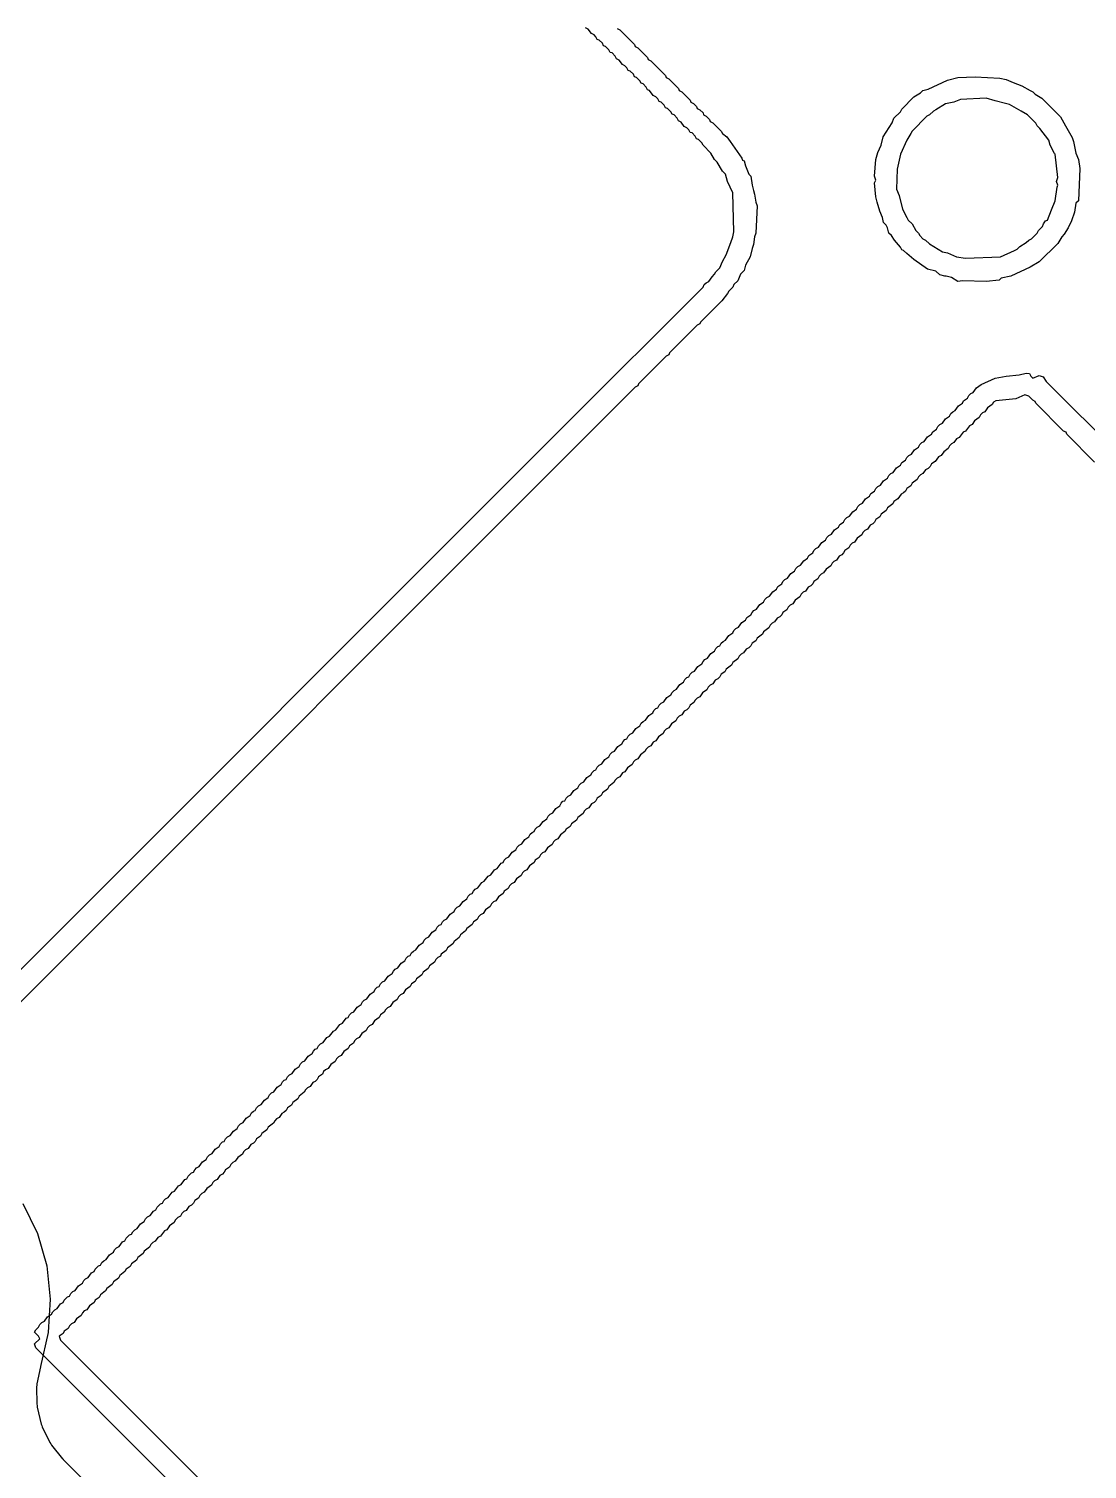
# Model space of a CAD drawing. Header units: millimetres. Extents: x 95 to 305, y 96 to 295.
# Drawn here: x 160.2 to 180.17, y 218.81 to 245.98 of the extents above; entities that cross this region are included whole.
import ezdxf

# ---------------------------------------------------------------- set-up
doc = ezdxf.new("R2010")
doc.units = ezdxf.units.MM
doc.layers.add('BottomLayer', color=5, linetype='Continuous')
doc.layers.add('BottomOverlay', color=54, linetype='Continuous')

msp = doc.modelspace()

# ---------------------------------------------------------------- linework, layer by layer
at = {"layer": 'BottomLayer'}
for p, q in [((160.094, 223.819), (160.367, 223.249)), ((160.367, 223.249), (160.541, 222.641)), ((160.541, 222.641), (160.61, 222.012)), ((160.61, 222.012), (160.572, 221.381)), ((160.572, 221.381), (160.423, 220.744)), ((160.422, 220.738), (160.355, 220.416)), ((160.423, 220.741), (160.422, 220.738)), ((160.423, 220.744), (160.423, 220.741)), ((160.355, 220.388), (160.35, 220.36)), ((160.355, 220.416), (160.355, 220.388)), ((160.35, 220.36), (160.355, 220.031)), ((160.355, 220.031), (160.361, 220.004)), ((160.361, 220.004), (160.362, 219.976)), ((160.362, 219.976), (160.439, 219.656)), ((160.439, 219.656), (160.451, 219.63)), ((160.451, 219.63), (160.458, 219.603)), ((160.458, 219.603), (160.603, 219.308)), ((160.603, 219.308), (160.62, 219.286)), ((160.62, 219.286), (160.633, 219.261)), ((160.633, 219.261), (160.839, 219.004)), ((160.839, 219.004), (160.85, 218.995)), ((160.85, 218.995), (160.857, 218.983)), ((160.857, 218.983), (172.648, 207.193))]:
    msp.add_line(p, q, dxfattribs=at)
at = {"layer": 'BottomOverlay'}
for p, q in [((170.756, 245.971), (170.707, 245.995)), ((170.817, 245.886), (170.756, 245.971)), ((171.304, 245.983), (171.352, 245.959)), ((171.352, 245.959), (171.632, 245.679)), ((170.866, 245.861), (170.817, 245.886)), ((170.902, 245.825), (170.866, 245.861)), ((170.926, 245.776), (170.902, 245.825)), ((170.963, 245.764), (170.926, 245.776)), ((171.024, 245.703), (170.963, 245.764)), ((171.048, 245.654), (171.024, 245.703)), ((171.085, 245.642), (171.048, 245.654)), ((171.146, 245.581), (171.085, 245.642)), ((171.632, 245.679), (171.644, 245.642)), ((171.644, 245.642), (171.693, 245.618)), ((171.17, 245.533), (171.146, 245.581)), ((171.206, 245.521), (171.17, 245.533)), ((171.267, 245.46), (171.206, 245.521)), ((171.292, 245.411), (171.267, 245.46)), ((171.34, 245.387), (171.292, 245.411)), ((171.401, 245.301), (171.34, 245.387)), ((171.693, 245.618), (171.876, 245.435)), ((171.876, 245.435), (171.888, 245.399)), ((171.888, 245.399), (171.937, 245.375)), ((171.937, 245.375), (172.216, 245.095)), ((171.45, 245.277), (171.401, 245.301)), ((171.486, 245.241), (171.45, 245.277)), ((171.511, 245.192), (171.486, 245.241)), ((171.547, 245.18), (171.511, 245.192)), ((171.608, 245.119), (171.547, 245.18)), ((171.632, 245.07), (171.608, 245.119)), ((172.216, 245.095), (172.229, 245.058)), ((171.669, 245.058), (171.632, 245.07)), ((171.73, 244.997), (171.669, 245.058)), ((171.754, 244.949), (171.73, 244.997)), ((171.791, 244.936), (171.754, 244.949)), ((171.851, 244.876), (171.791, 244.936)), ((171.876, 244.827), (171.851, 244.876)), ((171.912, 244.815), (171.876, 244.827)), ((172.229, 245.058), (172.277, 245.034)), ((172.277, 245.034), (172.46, 244.851)), ((172.46, 244.851), (172.472, 244.815)), ((177.072, 244.815), (177.17, 244.839)), ((177.17, 244.839), (177.535, 245.009)), ((177.535, 245.009), (177.729, 245.058)), ((177.729, 245.058), (178.058, 245.07)), ((178.058, 245.07), (178.52, 245.046)), ((178.52, 245.046), (178.642, 245.022)), ((178.642, 245.022), (178.776, 244.961)), ((178.776, 244.961), (178.934, 244.9)), ((178.934, 244.9), (179.092, 244.815)), ((171.985, 244.717), (171.912, 244.815)), ((172.034, 244.693), (171.985, 244.717)), ((172.07, 244.657), (172.034, 244.693)), ((172.095, 244.608), (172.07, 244.657)), ((172.131, 244.596), (172.095, 244.608)), ((172.192, 244.535), (172.131, 244.596)), ((172.472, 244.815), (172.521, 244.79)), ((172.521, 244.79), (172.679, 244.632)), ((172.679, 244.632), (172.691, 244.596)), ((172.691, 244.596), (172.74, 244.571)), ((172.74, 244.571), (172.801, 244.51)), ((176.671, 244.462), (176.902, 244.693)), ((176.902, 244.693), (177.023, 244.766)), ((177.023, 244.766), (177.072, 244.815)), ((177.498, 244.559), (177.316, 244.45)), ((177.656, 244.596), (177.498, 244.559)), ((177.778, 244.644), (177.656, 244.596)), ((178.265, 244.669), (177.778, 244.644)), ((178.435, 244.62), (178.265, 244.669)), ((178.63, 244.571), (178.435, 244.62)), ((178.703, 244.547), (178.63, 244.571)), ((178.922, 244.425), (178.703, 244.547)), ((179.092, 244.815), (179.141, 244.79)), ((179.141, 244.79), (179.19, 244.742)), ((179.19, 244.742), (179.311, 244.669)), ((179.311, 244.669), (179.664, 244.316)), ((172.216, 244.486), (172.192, 244.535)), ((172.253, 244.474), (172.216, 244.486)), ((172.314, 244.413), (172.253, 244.474)), ((172.338, 244.364), (172.314, 244.413)), ((172.375, 244.352), (172.338, 244.364)), ((172.436, 244.291), (172.375, 244.352)), ((172.46, 244.243), (172.436, 244.291)), ((172.801, 244.51), (172.813, 244.474)), ((172.813, 244.474), (172.861, 244.45)), ((172.861, 244.45), (172.922, 244.389)), ((172.922, 244.389), (172.934, 244.352)), ((172.934, 244.352), (172.983, 244.328)), ((172.983, 244.328), (173.044, 244.267)), ((176.488, 244.206), (176.525, 244.291)), ((176.525, 244.291), (176.646, 244.413)), ((176.646, 244.413), (176.671, 244.462)), ((177.145, 244.328), (176.865, 244.048)), ((177.194, 244.352), (177.145, 244.328)), ((177.267, 244.425), (177.194, 244.352)), ((177.316, 244.45), (177.267, 244.425)), ((179.044, 244.352), (178.922, 244.425)), ((179.202, 244.194), (179.044, 244.352)), ((179.664, 244.316), (179.762, 244.145)), ((172.509, 244.218), (172.46, 244.243)), ((172.569, 244.133), (172.509, 244.218)), ((172.618, 244.109), (172.569, 244.133)), ((172.655, 244.072), (172.618, 244.109)), ((172.679, 244.024), (172.655, 244.072)), ((172.715, 244.012), (172.679, 244.024)), ((172.776, 243.951), (172.715, 244.012)), ((173.044, 244.267), (173.056, 244.231)), ((173.056, 244.231), (173.105, 244.206)), ((173.105, 244.206), (173.263, 244.048)), ((173.263, 244.048), (173.287, 243.999)), ((176.318, 243.938), (176.488, 244.206)), ((176.865, 244.048), (176.841, 243.999)), ((179.226, 244.145), (179.202, 244.194)), ((179.275, 244.097), (179.226, 244.145)), ((179.445, 243.878), (179.275, 244.097)), ((179.762, 244.145), (179.883, 243.926)), ((172.801, 243.902), (172.776, 243.951)), ((172.837, 243.89), (172.801, 243.902)), ((172.898, 243.829), (172.837, 243.89)), ((172.922, 243.78), (172.898, 243.829)), ((173.068, 243.634), (172.922, 243.78)), ((173.287, 243.999), (173.373, 243.938)), ((173.373, 243.938), (173.433, 243.853)), ((173.433, 243.853), (173.652, 243.537)), ((176.22, 243.646), (176.281, 243.78)), ((176.281, 243.78), (176.318, 243.938)), ((176.768, 243.878), (176.646, 243.61)), ((176.841, 243.999), (176.768, 243.878)), ((179.47, 243.78), (179.445, 243.878)), ((179.555, 243.622), (179.47, 243.78)), ((179.883, 243.926), (179.908, 243.853)), ((179.908, 243.853), (179.932, 243.756)), ((179.932, 243.756), (179.956, 243.634)), ((173.141, 243.513), (173.068, 243.634)), ((173.19, 243.464), (173.141, 243.513)), ((173.287, 243.293), (173.19, 243.464)), ((173.652, 243.537), (173.665, 243.5)), ((173.665, 243.5), (173.701, 243.488)), ((173.701, 243.488), (173.725, 243.391)), ((176.159, 243.196), (176.184, 243.513)), ((176.184, 243.513), (176.22, 243.646)), ((176.646, 243.61), (176.585, 243.33)), ((179.567, 243.61), (179.555, 243.622)), ((179.616, 243.172), (179.567, 243.61)), ((179.956, 243.634), (180.005, 243.513)), ((180.005, 243.513), (180.029, 243.342)), ((173.348, 243.233), (173.287, 243.293)), ((173.385, 243.099), (173.348, 243.233)), ((173.725, 243.391), (173.786, 243.233)), ((173.786, 243.233), (173.823, 243.196)), ((173.823, 243.196), (173.847, 243.026)), ((176.184, 243.123), (176.159, 243.196)), ((176.585, 243.33), (176.573, 242.953)), ((180.029, 243.342), (180.005, 242.734)), ((173.482, 242.88), (173.385, 243.099)), ((173.847, 243.026), (173.872, 242.928)), ((173.872, 242.928), (173.896, 242.855)), ((176.159, 243.074), (176.184, 243.123)), ((176.184, 242.807), (176.159, 243.074)), ((176.573, 242.953), (176.622, 242.831)), ((179.567, 242.734), (179.603, 242.989)), ((179.591, 243.099), (179.616, 243.172)), ((179.616, 243.026), (179.591, 243.099)), ((179.603, 242.989), (179.616, 243.026)), ((173.506, 242.15), (173.482, 242.88)), ((173.896, 242.855), (173.92, 242.709)), ((173.92, 242.709), (173.945, 242.636)), ((176.208, 242.709), (176.184, 242.807)), ((176.257, 242.539), (176.208, 242.709)), ((176.622, 242.831), (176.683, 242.575)), ((179.494, 242.563), (179.567, 242.734)), ((179.956, 242.685), (179.932, 242.515)), ((180.005, 242.734), (179.956, 242.685)), ((173.945, 242.636), (173.92, 242.125)), ((176.305, 242.417), (176.257, 242.539)), ((176.33, 242.32), (176.305, 242.417)), ((176.683, 242.575), (176.768, 242.417)), ((176.768, 242.417), (176.792, 242.369)), ((179.421, 242.369), (179.494, 242.563)), ((179.932, 242.515), (179.871, 242.356)), ((173.482, 242.052), (173.506, 242.15)), ((173.92, 242.125), (173.896, 242.052)), ((176.379, 242.271), (176.33, 242.32)), ((176.403, 242.223), (176.379, 242.271)), ((176.427, 242.125), (176.403, 242.223)), ((176.476, 242.077), (176.427, 242.125)), ((176.792, 242.369), (176.865, 242.296)), ((176.865, 242.296), (176.938, 242.174)), ((176.938, 242.174), (176.987, 242.125)), ((176.987, 242.125), (177.011, 242.077)), ((179.117, 242.016), (179.226, 242.125)), ((179.226, 242.125), (179.251, 242.174)), ((179.251, 242.174), (179.324, 242.247)), ((179.324, 242.247), (179.348, 242.296)), ((179.348, 242.296), (179.384, 242.356)), ((179.384, 242.356), (179.421, 242.369)), ((179.737, 242.101), (179.689, 242.052)), ((179.81, 242.223), (179.737, 242.101)), ((179.871, 242.356), (179.81, 242.223)), ((173.36, 241.711), (173.446, 241.943)), ((173.446, 241.943), (173.482, 242.052)), ((173.847, 241.833), (173.811, 241.675)), ((173.872, 241.906), (173.847, 241.833)), ((173.896, 242.052), (173.872, 241.906)), ((176.537, 241.991), (176.476, 242.077)), ((176.646, 241.857), (176.537, 241.991)), ((176.671, 241.809), (176.646, 241.857)), ((177.011, 242.077), (177.072, 242.016)), ((177.072, 242.016), (177.121, 241.991)), ((177.121, 241.991), (177.194, 241.918)), ((177.194, 241.918), (177.437, 241.772)), ((178.849, 241.821), (178.898, 241.87)), ((178.898, 241.87), (179.019, 241.943)), ((179.019, 241.943), (179.068, 241.991)), ((179.068, 241.991), (179.117, 242.016)), ((179.616, 241.93), (179.263, 241.578)), ((179.689, 242.052), (179.616, 241.93)), ((173.239, 241.468), (173.287, 241.59)), ((173.287, 241.59), (173.36, 241.711)), ((173.811, 241.675), (173.725, 241.517)), ((176.707, 241.797), (176.671, 241.809)), ((176.768, 241.736), (176.707, 241.797)), ((176.902, 241.626), (176.768, 241.736)), ((177.157, 241.444), (176.902, 241.626)), ((177.437, 241.772), (177.535, 241.748)), ((177.535, 241.748), (177.705, 241.675)), ((177.705, 241.675), (177.875, 241.651)), ((177.875, 241.651), (178.533, 241.675)), ((178.533, 241.675), (178.8, 241.797)), ((178.8, 241.797), (178.849, 241.821)), ((179.263, 241.578), (179.092, 241.48)), ((173.032, 241.212), (173.093, 241.298)), ((173.093, 241.298), (173.141, 241.346)), ((173.141, 241.346), (173.166, 241.395)), ((173.166, 241.395), (173.239, 241.468)), ((173.628, 241.346), (173.579, 241.225)), ((173.701, 241.419), (173.628, 241.346)), ((173.725, 241.517), (173.701, 241.419)), ((177.316, 241.407), (177.157, 241.444)), ((177.389, 241.334), (177.316, 241.407)), ((177.486, 241.31), (177.389, 241.334)), ((177.51, 241.31), (177.486, 241.31)), ((177.608, 241.285), (177.51, 241.31)), ((177.729, 241.212), (177.608, 241.285)), ((178.727, 241.31), (178.545, 241.273)), ((179.092, 241.48), (178.727, 241.31)), ((170.33, 238.511), (172.922, 241.103)), ((172.922, 241.103), (172.947, 241.152)), ((172.947, 241.152), (172.983, 241.188)), ((172.983, 241.188), (173.032, 241.212)), ((173.409, 241.03), (173.385, 240.981)), ((173.482, 241.103), (173.409, 241.03)), ((173.506, 241.152), (173.482, 241.103)), ((173.579, 241.225), (173.506, 241.152)), ((177.815, 241.225), (177.729, 241.212)), ((178.265, 241.212), (177.815, 241.225)), ((178.508, 241.237), (178.265, 241.212)), ((178.545, 241.273), (178.508, 241.237)), ((173.275, 240.847), (172.874, 240.446)), ((173.385, 240.981), (173.275, 240.847)), ((172.813, 240.385), (172.289, 239.862)), ((172.861, 240.409), (172.813, 240.385)), ((172.874, 240.446), (172.861, 240.409)), ((172.229, 239.801), (171.705, 239.277)), ((172.277, 239.825), (172.229, 239.801)), ((172.289, 239.862), (172.277, 239.825)), ((178.167, 239.265), (178.435, 239.387)), ((178.435, 239.387), (178.642, 239.424)), ((178.642, 239.424), (178.885, 239.448)), ((178.885, 239.448), (179.019, 239.484)), ((179.019, 239.484), (179.08, 239.472)), ((179.08, 239.472), (179.105, 239.424)), ((179.105, 239.424), (179.141, 239.387)), ((179.141, 239.387), (179.263, 239.436)), ((179.263, 239.436), (179.336, 239.411)), ((179.336, 239.411), (179.397, 239.326)), ((171.644, 239.217), (159.134, 226.706)), ((171.693, 239.241), (171.644, 239.217)), ((171.705, 239.277), (171.693, 239.241)), ((177.973, 239.095), (178.021, 239.119)), ((178.021, 239.119), (178.082, 239.204)), ((178.082, 239.204), (178.167, 239.265)), ((179.397, 239.326), (186.297, 232.426)), ((177.681, 238.779), (177.742, 238.864)), ((177.742, 238.864), (177.815, 238.912)), ((177.815, 238.912), (177.839, 238.961)), ((177.839, 238.961), (177.912, 239.01)), ((177.912, 239.01), (177.936, 239.058)), ((177.936, 239.058), (177.973, 239.095)), ((178.374, 238.888), (178.289, 238.827)), ((178.399, 238.937), (178.374, 238.888)), ((178.447, 238.961), (178.399, 238.937)), ((178.825, 238.998), (178.447, 238.961)), ((178.995, 239.071), (178.825, 238.998)), ((179.068, 239.046), (178.995, 239.071)), ((179.141, 238.973), (179.068, 239.046)), ((179.19, 238.949), (179.141, 238.973)), ((179.202, 238.912), (179.19, 238.949)), ((179.725, 238.389), (179.202, 238.912)), ((177.437, 238.535), (177.498, 238.62)), ((177.498, 238.62), (177.571, 238.669)), ((177.571, 238.669), (177.595, 238.718)), ((177.595, 238.718), (177.632, 238.754)), ((177.632, 238.754), (177.681, 238.779)), ((178.046, 238.584), (177.997, 238.511)), ((178.131, 238.645), (178.046, 238.584)), ((178.155, 238.693), (178.131, 238.645)), ((178.192, 238.73), (178.155, 238.693)), ((178.24, 238.754), (178.192, 238.73)), ((178.289, 238.827), (178.24, 238.754)), ((159.037, 227.217), (170.318, 238.499)), ((170.318, 238.499), (170.33, 238.511)), ((177.157, 238.28), (177.23, 238.328)), ((177.23, 238.328), (177.255, 238.377)), ((177.255, 238.377), (177.328, 238.426)), ((177.328, 238.426), (177.352, 238.474)), ((177.352, 238.474), (177.389, 238.511)), ((177.389, 238.511), (177.437, 238.535)), ((177.827, 238.365), (177.754, 238.267)), ((177.875, 238.389), (177.827, 238.365)), ((177.948, 238.486), (177.875, 238.389)), ((177.997, 238.511), (177.948, 238.486)), ((179.774, 238.365), (179.725, 238.389)), ((179.786, 238.328), (179.774, 238.365)), ((180.309, 237.805), (179.786, 238.328)), ((176.853, 237.951), (176.914, 238.036)), ((176.914, 238.036), (176.987, 238.085)), ((176.987, 238.085), (177.011, 238.134)), ((177.011, 238.134), (177.048, 238.17)), ((177.048, 238.17), (177.097, 238.194)), ((177.097, 238.194), (177.157, 238.28)), ((177.547, 238.06), (177.462, 238)), ((177.571, 238.109), (177.547, 238.06)), ((177.608, 238.146), (177.571, 238.109)), ((177.656, 238.17), (177.608, 238.146)), ((177.705, 238.243), (177.656, 238.17)), ((177.754, 238.267), (177.705, 238.243)), ((176.646, 237.744), (176.671, 237.793)), ((176.671, 237.793), (176.744, 237.841)), ((176.744, 237.841), (176.768, 237.89)), ((176.768, 237.89), (176.804, 237.927)), ((176.804, 237.927), (176.853, 237.951)), ((177.23, 237.768), (177.206, 237.72)), ((177.303, 237.817), (177.23, 237.768)), ((177.364, 237.902), (177.303, 237.817)), ((177.413, 237.927), (177.364, 237.902)), ((177.462, 238), (177.413, 237.927)), ((176.33, 237.452), (176.403, 237.501)), ((176.403, 237.501), (176.427, 237.549)), ((176.427, 237.549), (176.464, 237.586)), ((176.464, 237.586), (176.512, 237.61)), ((176.512, 237.61), (176.573, 237.695)), ((176.573, 237.695), (176.646, 237.744)), ((176.987, 237.525), (176.963, 237.476)), ((177.023, 237.562), (176.987, 237.525)), ((177.072, 237.586), (177.023, 237.562)), ((177.121, 237.659), (177.072, 237.586)), ((177.17, 237.683), (177.121, 237.659)), ((177.206, 237.72), (177.17, 237.683)), ((176.062, 237.16), (176.086, 237.209)), ((176.086, 237.209), (176.159, 237.257)), ((176.159, 237.257), (176.184, 237.306)), ((176.184, 237.306), (176.22, 237.342)), ((176.22, 237.342), (176.269, 237.367)), ((176.269, 237.367), (176.33, 237.452)), ((176.707, 237.221), (176.658, 237.196)), ((176.744, 237.257), (176.707, 237.221)), ((176.768, 237.306), (176.744, 237.257)), ((176.841, 237.355), (176.768, 237.306)), ((176.865, 237.403), (176.841, 237.355)), ((176.963, 237.476), (176.865, 237.403)), ((175.819, 236.917), (175.843, 236.965)), ((175.843, 236.965), (175.88, 237.002)), ((175.88, 237.002), (175.928, 237.026)), ((175.928, 237.026), (175.989, 237.111)), ((175.989, 237.111), (176.062, 237.16)), ((176.403, 236.941), (176.379, 236.892)), ((176.5, 237.014), (176.403, 236.941)), ((176.525, 237.063), (176.5, 237.014)), ((176.598, 237.111), (176.525, 237.063)), ((176.658, 237.196), (176.598, 237.111)), ((175.502, 236.624), (175.575, 236.673)), ((175.575, 236.673), (175.6, 236.722)), ((175.6, 236.722), (175.636, 236.758)), ((175.636, 236.758), (175.685, 236.783)), ((175.685, 236.783), (175.746, 236.868)), ((175.746, 236.868), (175.819, 236.917)), ((176.159, 236.673), (176.123, 236.637)), ((176.184, 236.722), (176.159, 236.673)), ((176.257, 236.77), (176.184, 236.722)), ((176.281, 236.819), (176.257, 236.77)), ((176.379, 236.892), (176.281, 236.819)), ((175.259, 236.381), (175.295, 236.418)), ((175.295, 236.418), (175.344, 236.442)), ((175.344, 236.442), (175.405, 236.527)), ((175.405, 236.527), (175.478, 236.576)), ((175.478, 236.576), (175.502, 236.624)), ((175.916, 236.43), (175.831, 236.369)), ((175.94, 236.478), (175.916, 236.43)), ((175.977, 236.515), (175.94, 236.478)), ((176.026, 236.539), (175.977, 236.515)), ((176.074, 236.612), (176.026, 236.539)), ((176.123, 236.637), (176.074, 236.612)), ((174.991, 236.089), (175.015, 236.138)), ((175.015, 236.138), (175.052, 236.174)), ((175.052, 236.174), (175.101, 236.199)), ((175.101, 236.199), (175.162, 236.284)), ((175.162, 236.284), (175.235, 236.332)), ((175.235, 236.332), (175.259, 236.381)), ((175.6, 236.138), (175.575, 236.089)), ((175.673, 236.186), (175.6, 236.138)), ((175.697, 236.235), (175.673, 236.186)), ((175.734, 236.272), (175.697, 236.235)), ((175.782, 236.296), (175.734, 236.272)), ((175.831, 236.369), (175.782, 236.296)), ((174.711, 235.833), (174.76, 235.858)), ((174.76, 235.858), (174.821, 235.943)), ((174.821, 235.943), (174.894, 235.992)), ((174.894, 235.992), (174.918, 236.04)), ((174.918, 236.04), (174.991, 236.089)), ((175.356, 235.894), (175.332, 235.846)), ((175.393, 235.931), (175.356, 235.894)), ((175.441, 235.955), (175.393, 235.931)), ((175.49, 236.028), (175.441, 235.955)), ((175.539, 236.052), (175.49, 236.028)), ((175.575, 236.089), (175.539, 236.052)), ((174.431, 235.554), (174.468, 235.59)), ((174.468, 235.59), (174.517, 235.614)), ((174.517, 235.614), (174.577, 235.7)), ((174.577, 235.7), (174.65, 235.748)), ((174.65, 235.748), (174.675, 235.797)), ((174.675, 235.797), (174.711, 235.833)), ((175.089, 235.602), (175.015, 235.554)), ((175.113, 235.651), (175.089, 235.602)), ((175.149, 235.687), (175.113, 235.651)), ((175.198, 235.712), (175.149, 235.687)), ((175.247, 235.785), (175.198, 235.712)), ((175.332, 235.846), (175.247, 235.785)), ((174.176, 235.274), (174.237, 235.359)), ((174.237, 235.359), (174.31, 235.407)), ((174.31, 235.407), (174.334, 235.456)), ((174.334, 235.456), (174.407, 235.505)), ((174.407, 235.505), (174.431, 235.554)), ((174.772, 235.31), (174.748, 235.261)), ((174.809, 235.347), (174.772, 235.31)), ((174.857, 235.371), (174.809, 235.347)), ((174.906, 235.444), (174.857, 235.371)), ((174.955, 235.468), (174.906, 235.444)), ((174.991, 235.505), (174.955, 235.468)), ((175.015, 235.554), (174.991, 235.505)), ((173.932, 235.03), (173.993, 235.115)), ((173.993, 235.115), (174.066, 235.164)), ((174.066, 235.164), (174.091, 235.213)), ((174.091, 235.213), (174.127, 235.249)), ((174.127, 235.249), (174.176, 235.274)), ((174.529, 235.067), (174.504, 235.018)), ((174.565, 235.103), (174.529, 235.067)), ((174.614, 235.128), (174.565, 235.103)), ((174.663, 235.201), (174.614, 235.128)), ((174.748, 235.261), (174.663, 235.201)), ((173.592, 234.689), (173.652, 234.775)), ((173.652, 234.775), (173.725, 234.823)), ((173.725, 234.823), (173.75, 234.872)), ((173.75, 234.872), (173.823, 234.921)), ((173.823, 234.921), (173.847, 234.969)), ((173.847, 234.969), (173.884, 235.006)), ((173.884, 235.006), (173.932, 235.03)), ((174.224, 234.762), (174.188, 234.726)), ((174.273, 234.787), (174.224, 234.762)), ((174.322, 234.86), (174.273, 234.787)), ((174.37, 234.884), (174.322, 234.86)), ((174.407, 234.921), (174.37, 234.884)), ((174.431, 234.969), (174.407, 234.921)), ((174.504, 235.018), (174.431, 234.969)), ((173.348, 234.446), (173.409, 234.531)), ((173.409, 234.531), (173.482, 234.58)), ((173.482, 234.58), (173.506, 234.629)), ((173.506, 234.629), (173.543, 234.665)), ((173.543, 234.665), (173.592, 234.689)), ((174.042, 234.556), (173.945, 234.483)), ((174.066, 234.604), (174.042, 234.556)), ((174.164, 234.677), (174.066, 234.604)), ((174.188, 234.726), (174.164, 234.677)), ((173.068, 234.191), (173.141, 234.239)), ((173.141, 234.239), (173.166, 234.288)), ((173.166, 234.288), (173.202, 234.324)), ((173.202, 234.324), (173.239, 234.337)), ((173.239, 234.337), (173.263, 234.385)), ((173.263, 234.385), (173.3, 234.422)), ((173.3, 234.422), (173.348, 234.446)), ((173.738, 234.276), (173.689, 234.203)), ((173.786, 234.3), (173.738, 234.276)), ((173.823, 234.337), (173.786, 234.3)), ((173.847, 234.385), (173.823, 234.337)), ((173.92, 234.434), (173.847, 234.385)), ((173.945, 234.483), (173.92, 234.434)), ((172.764, 233.862), (172.825, 233.947)), ((172.825, 233.947), (172.898, 233.996)), ((172.898, 233.996), (172.922, 234.044)), ((172.922, 234.044), (172.959, 234.081)), ((172.959, 234.081), (173.007, 234.105)), ((173.007, 234.105), (173.068, 234.191)), ((173.458, 233.971), (173.36, 233.898)), ((173.482, 234.02), (173.458, 233.971)), ((173.579, 234.093), (173.482, 234.02)), ((173.604, 234.142), (173.579, 234.093)), ((173.64, 234.178), (173.604, 234.142)), ((173.689, 234.203), (173.64, 234.178)), ((172.557, 233.655), (172.582, 233.704)), ((172.582, 233.704), (172.618, 233.74)), ((172.618, 233.74), (172.655, 233.752)), ((172.655, 233.752), (172.679, 233.801)), ((172.679, 233.801), (172.715, 233.838)), ((172.715, 233.838), (172.764, 233.862)), ((173.154, 233.692), (173.105, 233.619)), ((173.202, 233.716), (173.154, 233.692)), ((173.239, 233.752), (173.202, 233.716)), ((173.263, 233.801), (173.239, 233.752)), ((173.336, 233.85), (173.263, 233.801)), ((173.36, 233.898), (173.336, 233.85)), ((172.241, 233.363), (172.314, 233.412)), ((172.314, 233.412), (172.338, 233.46)), ((172.338, 233.46), (172.375, 233.497)), ((172.375, 233.497), (172.423, 233.521)), ((172.423, 233.521), (172.484, 233.606)), ((172.484, 233.606), (172.557, 233.655)), ((172.91, 233.448), (172.861, 233.375)), ((172.995, 233.509), (172.91, 233.448)), ((173.02, 233.558), (172.995, 233.509)), ((173.056, 233.594), (173.02, 233.558)), ((173.105, 233.619), (173.056, 233.594)), ((171.997, 233.12), (172.034, 233.156)), ((172.034, 233.156), (172.07, 233.168)), ((172.07, 233.168), (172.095, 233.217)), ((172.095, 233.217), (172.131, 233.253)), ((172.131, 233.253), (172.18, 233.278)), ((172.18, 233.278), (172.241, 233.363)), ((172.618, 233.132), (172.569, 233.107)), ((172.655, 233.168), (172.618, 233.132)), ((172.679, 233.217), (172.655, 233.168)), ((172.752, 233.266), (172.679, 233.217)), ((172.776, 233.314), (172.752, 233.266)), ((172.813, 233.351), (172.776, 233.314)), ((172.861, 233.375), (172.813, 233.351)), ((171.73, 232.827), (171.754, 232.876)), ((171.754, 232.876), (171.791, 232.913)), ((171.791, 232.913), (171.839, 232.937)), ((171.839, 232.937), (171.9, 233.022)), ((171.9, 233.022), (171.973, 233.071)), ((171.973, 233.071), (171.997, 233.12)), ((172.326, 232.864), (172.277, 232.791)), ((172.411, 232.925), (172.326, 232.864)), ((172.436, 232.974), (172.411, 232.925)), ((172.472, 233.01), (172.436, 232.974)), ((172.521, 233.034), (172.472, 233.01)), ((172.569, 233.107), (172.521, 233.034)), ((171.486, 232.584), (171.511, 232.633)), ((171.511, 232.633), (171.547, 232.669)), ((171.547, 232.669), (171.596, 232.694)), ((171.596, 232.694), (171.657, 232.779)), ((171.657, 232.779), (171.73, 232.827)), ((172.083, 232.621), (172.034, 232.548)), ((172.168, 232.681), (172.083, 232.621)), ((172.192, 232.73), (172.168, 232.681)), ((172.229, 232.767), (172.192, 232.73)), ((172.277, 232.791), (172.229, 232.767)), ((171.17, 232.292), (171.206, 232.329)), ((171.206, 232.329), (171.255, 232.353)), ((171.255, 232.353), (171.316, 232.438)), ((171.316, 232.438), (171.389, 232.487)), ((171.389, 232.487), (171.413, 232.535)), ((171.413, 232.535), (171.45, 232.572)), ((171.45, 232.572), (171.486, 232.584)), ((171.827, 232.341), (171.742, 232.28)), ((171.851, 232.389), (171.827, 232.341)), ((171.888, 232.426), (171.851, 232.389)), ((171.937, 232.45), (171.888, 232.426)), ((171.985, 232.523), (171.937, 232.45)), ((172.034, 232.548), (171.985, 232.523)), ((170.902, 232), (170.926, 232.049)), ((170.926, 232.049), (170.963, 232.085)), ((170.963, 232.085), (171.012, 232.109)), ((171.012, 232.109), (171.072, 232.195)), ((171.072, 232.195), (171.146, 232.243)), ((171.146, 232.243), (171.17, 232.292)), ((171.584, 232.097), (171.498, 232.036)), ((171.608, 232.146), (171.584, 232.097)), ((171.644, 232.182), (171.608, 232.146)), ((171.693, 232.207), (171.644, 232.182)), ((171.742, 232.28), (171.693, 232.207)), ((170.671, 231.769), (170.732, 231.854)), ((170.732, 231.854), (170.805, 231.903)), ((170.805, 231.903), (170.829, 231.951)), ((170.829, 231.951), (170.866, 231.988)), ((170.866, 231.988), (170.902, 232)), ((171.267, 231.805), (171.243, 231.757)), ((171.304, 231.842), (171.267, 231.805)), ((171.352, 231.866), (171.304, 231.842)), ((171.401, 231.939), (171.352, 231.866)), ((171.45, 231.963), (171.401, 231.939)), ((171.498, 232.036), (171.45, 231.963)), ((170.342, 231.464), (170.379, 231.501)), ((170.379, 231.501), (170.427, 231.525)), ((170.427, 231.525), (170.488, 231.611)), ((170.488, 231.611), (170.561, 231.659)), ((170.561, 231.659), (170.586, 231.708)), ((170.586, 231.708), (170.622, 231.744)), ((170.622, 231.744), (170.671, 231.769)), ((170.999, 231.513), (170.926, 231.464)), ((171.024, 231.562), (170.999, 231.513)), ((171.121, 231.635), (171.024, 231.562)), ((171.146, 231.684), (171.121, 231.635)), ((171.243, 231.757), (171.146, 231.684)), ((170.087, 231.185), (170.148, 231.27)), ((170.148, 231.27), (170.221, 231.318)), ((170.221, 231.318), (170.245, 231.367)), ((170.245, 231.367), (170.281, 231.404)), ((170.281, 231.404), (170.318, 231.416)), ((170.318, 231.416), (170.342, 231.464)), ((170.72, 231.258), (170.683, 231.221)), ((170.768, 231.282), (170.72, 231.258)), ((170.817, 231.355), (170.768, 231.282)), ((170.866, 231.379), (170.817, 231.355)), ((170.902, 231.416), (170.866, 231.379)), ((170.926, 231.464), (170.902, 231.416)), ((169.843, 230.941), (169.904, 231.026)), ((169.904, 231.026), (169.977, 231.075)), ((169.977, 231.075), (170.002, 231.124)), ((170.002, 231.124), (170.038, 231.16)), ((170.038, 231.16), (170.087, 231.185)), ((170.44, 230.978), (170.415, 230.929)), ((170.537, 231.051), (170.44, 230.978)), ((170.561, 231.099), (170.537, 231.051)), ((170.659, 231.172), (170.561, 231.099)), ((170.683, 231.221), (170.659, 231.172)), ((169.563, 230.686), (169.636, 230.734)), ((169.636, 230.734), (169.661, 230.783)), ((169.661, 230.783), (169.697, 230.819)), ((169.697, 230.819), (169.734, 230.832)), ((169.734, 230.832), (169.758, 230.88)), ((169.758, 230.88), (169.795, 230.917)), ((169.795, 230.917), (169.843, 230.941)), ((170.184, 230.698), (170.135, 230.673)), ((170.233, 230.771), (170.184, 230.698)), ((170.318, 230.832), (170.233, 230.771)), ((170.342, 230.88), (170.318, 230.832)), ((170.415, 230.929), (170.342, 230.88)), ((169.259, 230.357), (169.32, 230.442)), ((169.32, 230.442), (169.393, 230.491)), ((169.393, 230.491), (169.417, 230.54)), ((169.417, 230.54), (169.454, 230.576)), ((169.454, 230.576), (169.503, 230.6)), ((169.503, 230.6), (169.563, 230.686)), ((169.892, 230.43), (169.856, 230.394)), ((169.941, 230.454), (169.892, 230.43)), ((169.989, 230.527), (169.941, 230.454)), ((170.075, 230.588), (169.989, 230.527)), ((170.099, 230.637), (170.075, 230.588)), ((170.135, 230.673), (170.099, 230.637)), ((169.04, 230.138), (169.113, 230.235)), ((169.113, 230.235), (169.15, 230.248)), ((169.15, 230.248), (169.174, 230.296)), ((169.174, 230.296), (169.211, 230.333)), ((169.211, 230.333), (169.259, 230.357)), ((169.649, 230.187), (169.6, 230.114)), ((169.734, 230.248), (169.649, 230.187)), ((169.758, 230.296), (169.734, 230.248)), ((169.831, 230.345), (169.758, 230.296)), ((169.856, 230.394), (169.831, 230.345)), ((168.748, 229.87), (168.797, 229.895)), ((168.797, 229.895), (168.87, 229.992)), ((168.87, 229.992), (168.918, 230.016)), ((168.918, 230.016), (168.991, 230.114)), ((168.991, 230.114), (169.04, 230.138)), ((169.405, 229.943), (169.357, 229.87)), ((169.49, 230.004), (169.405, 229.943)), ((169.515, 230.053), (169.49, 230.004)), ((169.551, 230.089), (169.515, 230.053)), ((169.6, 230.114), (169.551, 230.089)), ((168.468, 229.566), (168.493, 229.615)), ((168.493, 229.615), (168.529, 229.651)), ((168.529, 229.651), (168.566, 229.663)), ((168.566, 229.663), (168.59, 229.712)), ((168.59, 229.712), (168.626, 229.749)), ((168.626, 229.749), (168.675, 229.773)), ((168.675, 229.773), (168.748, 229.87)), ((169.064, 229.603), (169.016, 229.529)), ((169.15, 229.663), (169.064, 229.603)), ((169.174, 229.712), (169.15, 229.663)), ((169.247, 229.761), (169.174, 229.712)), ((169.271, 229.809), (169.247, 229.761)), ((169.308, 229.846), (169.271, 229.809)), ((169.357, 229.87), (169.308, 229.846)), ((168.225, 229.323), (168.249, 229.371)), ((168.249, 229.371), (168.286, 229.408)), ((168.286, 229.408), (168.334, 229.432)), ((168.334, 229.432), (168.395, 229.517)), ((168.395, 229.517), (168.468, 229.566)), ((168.821, 229.359), (168.772, 229.286)), ((168.906, 229.42), (168.821, 229.359)), ((168.931, 229.469), (168.906, 229.42)), ((168.967, 229.505), (168.931, 229.469)), ((169.016, 229.529), (168.967, 229.505)), ((167.908, 229.031), (167.945, 229.067)), ((167.945, 229.067), (167.981, 229.079)), ((167.981, 229.079), (168.006, 229.128)), ((168.006, 229.128), (168.042, 229.164)), ((168.042, 229.164), (168.091, 229.189)), ((168.091, 229.189), (168.152, 229.274)), ((168.152, 229.274), (168.225, 229.323)), ((168.566, 229.079), (168.468, 229.006)), ((168.59, 229.128), (168.566, 229.079)), ((168.663, 229.177), (168.59, 229.128)), ((168.687, 229.225), (168.663, 229.177)), ((168.724, 229.262), (168.687, 229.225)), ((168.772, 229.286), (168.724, 229.262)), ((167.641, 228.738), (167.665, 228.787)), ((167.665, 228.787), (167.701, 228.824)), ((167.701, 228.824), (167.75, 228.848)), ((167.75, 228.848), (167.811, 228.933)), ((167.811, 228.933), (167.884, 228.982)), ((167.884, 228.982), (167.908, 229.031)), ((168.322, 228.836), (168.225, 228.763)), ((168.346, 228.884), (168.322, 228.836)), ((168.444, 228.958), (168.346, 228.884)), ((168.468, 229.006), (168.444, 228.958)), ((167.397, 228.495), (167.422, 228.544)), ((167.422, 228.544), (167.458, 228.58)), ((167.458, 228.58), (167.507, 228.605)), ((167.507, 228.605), (167.568, 228.69)), ((167.568, 228.69), (167.641, 228.738)), ((167.981, 228.519), (167.969, 228.483)), ((168.079, 228.592), (167.981, 228.519)), ((168.103, 228.641), (168.079, 228.592)), ((168.2, 228.714), (168.103, 228.641)), ((168.225, 228.763), (168.2, 228.714)), ((167.117, 228.239), (167.166, 228.264)), ((167.166, 228.264), (167.227, 228.349)), ((167.227, 228.349), (167.3, 228.398)), ((167.3, 228.398), (167.324, 228.446)), ((167.324, 228.446), (167.361, 228.483)), ((167.361, 228.483), (167.397, 228.495)), ((167.738, 228.252), (167.641, 228.179)), ((167.762, 228.3), (167.738, 228.252)), ((167.86, 228.373), (167.762, 228.3)), ((167.884, 228.422), (167.86, 228.373)), ((167.921, 228.459), (167.884, 228.422)), ((167.969, 228.483), (167.921, 228.459)), ((166.837, 227.96), (166.874, 227.996)), ((166.874, 227.996), (166.923, 228.02)), ((166.923, 228.02), (166.983, 228.106)), ((166.983, 228.106), (167.056, 228.154)), ((167.056, 228.154), (167.081, 228.203)), ((167.081, 228.203), (167.117, 228.239)), ((167.495, 228.008), (167.422, 227.96)), ((167.519, 228.057), (167.495, 228.008)), ((167.616, 228.13), (167.519, 228.057)), ((167.641, 228.179), (167.616, 228.13)), ((166.582, 227.68), (166.643, 227.765)), ((166.643, 227.765), (166.716, 227.814)), ((166.716, 227.814), (166.74, 227.862)), ((166.74, 227.862), (166.777, 227.899)), ((166.777, 227.899), (166.813, 227.911)), ((166.813, 227.911), (166.837, 227.96)), ((167.178, 227.716), (167.154, 227.668)), ((167.215, 227.753), (167.178, 227.716)), ((167.263, 227.777), (167.215, 227.753)), ((167.312, 227.85), (167.263, 227.777)), ((167.397, 227.911), (167.312, 227.85)), ((167.422, 227.96), (167.397, 227.911)), ((166.29, 227.412), (166.338, 227.436)), ((166.338, 227.436), (166.399, 227.521)), ((166.399, 227.521), (166.472, 227.57)), ((166.472, 227.57), (166.497, 227.619)), ((166.497, 227.619), (166.533, 227.655)), ((166.533, 227.655), (166.582, 227.68)), ((166.935, 227.473), (166.91, 227.424)), ((166.971, 227.509), (166.935, 227.473)), ((167.02, 227.534), (166.971, 227.509)), ((167.069, 227.607), (167.02, 227.534)), ((167.154, 227.668), (167.069, 227.607)), ((165.998, 227.096), (166.071, 227.193)), ((166.071, 227.193), (166.119, 227.217)), ((166.119, 227.217), (166.192, 227.315)), ((166.192, 227.315), (166.229, 227.327)), ((166.229, 227.327), (166.253, 227.375)), ((166.253, 227.375), (166.29, 227.412)), ((166.631, 227.169), (166.594, 227.132)), ((166.679, 227.193), (166.631, 227.169)), ((166.728, 227.266), (166.679, 227.193)), ((166.813, 227.327), (166.728, 227.266)), ((166.837, 227.375), (166.813, 227.327)), ((166.91, 227.424), (166.837, 227.375)), ((165.754, 226.852), (165.827, 226.95)), ((165.827, 226.95), (165.876, 226.974)), ((165.876, 226.974), (165.949, 227.071)), ((165.949, 227.071), (165.998, 227.096)), ((166.351, 226.889), (166.326, 226.84)), ((166.387, 226.925), (166.351, 226.889)), ((166.436, 226.95), (166.387, 226.925)), ((166.484, 227.023), (166.436, 226.95)), ((166.57, 227.083), (166.484, 227.023)), ((166.594, 227.132), (166.57, 227.083)), ((165.474, 226.597), (165.547, 226.645)), ((165.547, 226.645), (165.572, 226.694)), ((165.572, 226.694), (165.608, 226.73)), ((165.608, 226.73), (165.645, 226.743)), ((165.645, 226.743), (165.669, 226.791)), ((165.669, 226.791), (165.706, 226.828)), ((165.706, 226.828), (165.754, 226.852)), ((166.144, 226.682), (166.095, 226.609)), ((166.229, 226.743), (166.144, 226.682)), ((166.253, 226.791), (166.229, 226.743)), ((166.326, 226.84), (166.253, 226.791)), ((165.17, 226.268), (165.231, 226.353)), ((165.231, 226.353), (165.304, 226.402)), ((165.304, 226.402), (165.328, 226.451)), ((165.328, 226.451), (165.365, 226.487)), ((165.365, 226.487), (165.414, 226.511)), ((165.414, 226.511), (165.474, 226.597)), ((165.803, 226.341), (165.766, 226.305)), ((165.852, 226.365), (165.803, 226.341)), ((165.9, 226.438), (165.852, 226.365)), ((165.986, 226.499), (165.9, 226.438)), ((166.01, 226.548), (165.986, 226.499)), ((166.046, 226.584), (166.01, 226.548)), ((166.095, 226.609), (166.046, 226.584)), ((164.963, 226.061), (164.988, 226.11)), ((164.988, 226.11), (165.024, 226.146)), ((165.024, 226.146), (165.061, 226.158)), ((165.061, 226.158), (165.085, 226.207)), ((165.085, 226.207), (165.121, 226.244)), ((165.121, 226.244), (165.17, 226.268)), ((165.56, 226.098), (165.511, 226.025)), ((165.608, 226.122), (165.56, 226.098)), ((165.645, 226.158), (165.608, 226.122)), ((165.669, 226.207), (165.645, 226.158)), ((165.742, 226.256), (165.669, 226.207)), ((165.766, 226.305), (165.742, 226.256)), ((164.647, 225.769), (164.72, 225.818)), ((164.72, 225.818), (164.744, 225.866)), ((164.744, 225.866), (164.781, 225.903)), ((164.781, 225.903), (164.829, 225.927)), ((164.829, 225.927), (164.89, 226.012)), ((164.89, 226.012), (164.963, 226.061)), ((165.304, 225.842), (165.28, 225.793)), ((165.401, 225.915), (165.304, 225.842)), ((165.426, 225.964), (165.401, 225.915)), ((165.462, 226), (165.426, 225.964)), ((165.511, 226.025), (165.462, 226)), ((164.379, 225.477), (164.403, 225.526)), ((164.403, 225.526), (164.44, 225.562)), ((164.44, 225.562), (164.476, 225.574)), ((164.476, 225.574), (164.501, 225.623)), ((164.501, 225.623), (164.537, 225.66)), ((164.537, 225.66), (164.586, 225.684)), ((164.586, 225.684), (164.647, 225.769)), ((165.024, 225.538), (164.975, 225.513)), ((165.061, 225.574), (165.024, 225.538)), ((165.085, 225.623), (165.061, 225.574)), ((165.158, 225.672), (165.085, 225.623)), ((165.182, 225.72), (165.158, 225.672)), ((165.28, 225.793), (165.182, 225.72)), ((164.136, 225.234), (164.16, 225.282)), ((164.16, 225.282), (164.197, 225.319)), ((164.197, 225.319), (164.245, 225.343)), ((164.245, 225.343), (164.306, 225.428)), ((164.306, 225.428), (164.379, 225.477)), ((164.72, 225.258), (164.696, 225.209)), ((164.817, 225.331), (164.72, 225.258)), ((164.842, 225.38), (164.817, 225.331)), ((164.878, 225.416), (164.842, 225.38)), ((164.927, 225.44), (164.878, 225.416)), ((164.975, 225.513), (164.927, 225.44)), ((163.856, 224.978), (163.892, 224.99)), ((163.892, 224.99), (163.917, 225.039)), ((163.917, 225.039), (163.953, 225.075)), ((163.953, 225.075), (164.002, 225.1)), ((164.002, 225.1), (164.063, 225.185)), ((164.063, 225.185), (164.136, 225.234)), ((164.476, 224.99), (164.44, 224.954)), ((164.501, 225.039), (164.476, 224.99)), ((164.574, 225.088), (164.501, 225.039)), ((164.598, 225.136), (164.574, 225.088)), ((164.696, 225.209), (164.598, 225.136)), ((163.576, 224.698), (163.612, 224.735)), ((163.612, 224.735), (163.661, 224.759)), ((163.661, 224.759), (163.722, 224.844)), ((163.722, 224.844), (163.795, 224.893)), ((163.795, 224.893), (163.819, 224.941)), ((163.819, 224.941), (163.856, 224.978)), ((164.233, 224.747), (164.148, 224.686)), ((164.257, 224.795), (164.233, 224.747)), ((164.294, 224.832), (164.257, 224.795)), ((164.343, 224.856), (164.294, 224.832)), ((164.391, 224.929), (164.343, 224.856)), ((164.44, 224.954), (164.391, 224.929)), ((163.308, 224.406), (163.333, 224.455)), ((163.333, 224.455), (163.369, 224.491)), ((163.369, 224.491), (163.418, 224.516)), ((163.418, 224.516), (163.479, 224.601)), ((163.479, 224.601), (163.552, 224.649)), ((163.552, 224.649), (163.576, 224.698)), ((163.917, 224.455), (163.892, 224.406)), ((163.99, 224.503), (163.917, 224.455)), ((164.014, 224.552), (163.99, 224.503)), ((164.051, 224.589), (164.014, 224.552)), ((164.099, 224.613), (164.051, 224.589)), ((164.148, 224.686), (164.099, 224.613)), ((163.028, 224.15), (163.077, 224.175)), ((163.077, 224.175), (163.15, 224.272)), ((163.15, 224.272), (163.186, 224.284)), ((163.186, 224.284), (163.211, 224.333)), ((163.211, 224.333), (163.272, 224.394)), ((163.272, 224.394), (163.308, 224.406)), ((163.673, 224.211), (163.649, 224.163)), ((163.71, 224.248), (163.673, 224.211)), ((163.758, 224.272), (163.71, 224.248)), ((163.807, 224.345), (163.758, 224.272)), ((163.856, 224.37), (163.807, 224.345)), ((163.892, 224.406), (163.856, 224.37)), ((162.748, 223.871), (162.785, 223.907)), ((162.785, 223.907), (162.834, 223.931)), ((162.834, 223.931), (162.907, 224.029)), ((162.907, 224.029), (162.955, 224.053)), ((162.955, 224.053), (163.028, 224.15)), ((163.406, 223.919), (163.333, 223.871)), ((163.43, 223.968), (163.406, 223.919)), ((163.466, 224.004), (163.43, 223.968)), ((163.515, 224.029), (163.466, 224.004)), ((163.564, 224.102), (163.515, 224.029)), ((163.649, 224.163), (163.564, 224.102)), ((162.493, 223.591), (162.554, 223.676)), ((162.554, 223.676), (162.602, 223.7)), ((162.602, 223.7), (162.627, 223.749)), ((162.627, 223.749), (162.688, 223.81)), ((162.688, 223.81), (162.724, 223.822)), ((162.724, 223.822), (162.748, 223.871)), ((163.089, 223.627), (163.065, 223.578)), ((163.126, 223.664), (163.089, 223.627)), ((163.174, 223.688), (163.126, 223.664)), ((163.223, 223.761), (163.174, 223.688)), ((163.272, 223.785), (163.223, 223.761)), ((163.308, 223.822), (163.272, 223.785)), ((163.333, 223.871), (163.308, 223.822)), ((162.249, 223.347), (162.31, 223.432)), ((162.31, 223.432), (162.383, 223.481)), ((162.383, 223.481), (162.408, 223.53)), ((162.408, 223.53), (162.444, 223.566)), ((162.444, 223.566), (162.493, 223.591)), ((162.858, 223.396), (162.809, 223.323)), ((162.943, 223.457), (162.858, 223.396)), ((162.967, 223.505), (162.943, 223.457)), ((163.004, 223.542), (162.967, 223.505)), ((163.016, 223.554), (163.004, 223.542)), ((163.065, 223.578), (163.016, 223.554)), ((161.909, 223.007), (161.97, 223.092)), ((161.97, 223.092), (162.018, 223.116)), ((162.018, 223.116), (162.043, 223.165)), ((162.043, 223.165), (162.103, 223.226)), ((162.103, 223.226), (162.14, 223.238)), ((162.14, 223.238), (162.164, 223.286)), ((162.164, 223.286), (162.201, 223.323)), ((162.201, 223.323), (162.249, 223.347)), ((162.541, 223.08), (162.505, 223.043)), ((162.59, 223.104), (162.541, 223.08)), ((162.639, 223.177), (162.59, 223.104)), ((162.688, 223.201), (162.639, 223.177)), ((162.761, 223.299), (162.688, 223.201)), ((162.809, 223.323), (162.761, 223.299)), ((161.665, 222.763), (161.726, 222.848)), ((161.726, 222.848), (161.799, 222.897)), ((161.799, 222.897), (161.823, 222.946)), ((161.823, 222.946), (161.86, 222.982)), ((161.86, 222.982), (161.909, 223.007)), ((162.359, 222.873), (162.262, 222.8)), ((162.383, 222.921), (162.359, 222.873)), ((162.481, 222.994), (162.383, 222.921)), ((162.505, 223.043), (162.481, 222.994)), ((161.434, 222.532), (161.458, 222.581)), ((161.458, 222.581), (161.519, 222.641)), ((161.519, 222.641), (161.556, 222.654)), ((161.556, 222.654), (161.58, 222.702)), ((161.58, 222.702), (161.617, 222.739)), ((161.617, 222.739), (161.665, 222.763)), ((162.043, 222.581), (162.018, 222.532)), ((162.116, 222.629), (162.043, 222.581)), ((162.14, 222.678), (162.116, 222.629)), ((162.237, 222.751), (162.14, 222.678)), ((162.262, 222.8), (162.237, 222.751)), ((161.081, 222.179), (161.142, 222.264)), ((161.142, 222.264), (161.215, 222.313)), ((161.215, 222.313), (161.239, 222.362)), ((161.239, 222.362), (161.276, 222.398)), ((161.276, 222.398), (161.325, 222.422)), ((161.325, 222.422), (161.385, 222.508)), ((161.385, 222.508), (161.434, 222.532)), ((161.775, 222.288), (161.677, 222.215)), ((161.799, 222.337), (161.775, 222.288)), ((161.896, 222.41), (161.799, 222.337)), ((161.921, 222.459), (161.896, 222.41)), ((162.018, 222.532), (161.921, 222.459)), ((160.85, 221.948), (160.874, 221.996)), ((160.874, 221.996), (160.935, 222.057)), ((160.935, 222.057), (160.972, 222.069)), ((160.972, 222.069), (160.996, 222.118)), ((160.996, 222.118), (161.032, 222.155)), ((161.032, 222.155), (161.081, 222.179)), ((161.458, 221.996), (161.434, 221.948)), ((161.531, 222.045), (161.458, 221.996)), ((161.556, 222.094), (161.531, 222.045)), ((161.653, 222.167), (161.556, 222.094)), ((161.677, 222.215), (161.653, 222.167)), ((160.558, 221.68), (160.631, 221.729)), ((160.631, 221.729), (160.655, 221.777)), ((160.655, 221.777), (160.692, 221.814)), ((160.692, 221.814), (160.74, 221.838)), ((160.74, 221.838), (160.801, 221.923)), ((160.801, 221.923), (160.85, 221.948)), ((161.215, 221.753), (161.191, 221.704)), ((161.251, 221.79), (161.215, 221.753)), ((161.3, 221.814), (161.251, 221.79)), ((161.349, 221.887), (161.3, 221.814)), ((161.434, 221.948), (161.349, 221.887)), ((160.339, 221.437), (160.387, 221.485)), ((160.387, 221.485), (160.412, 221.534)), ((160.412, 221.534), (160.448, 221.57)), ((160.448, 221.57), (160.497, 221.595)), ((160.497, 221.595), (160.558, 221.68)), ((160.947, 221.461), (160.874, 221.412)), ((160.972, 221.51), (160.947, 221.461)), ((161.008, 221.546), (160.972, 221.51)), ((161.057, 221.57), (161.008, 221.546)), ((161.105, 221.643), (161.057, 221.57)), ((161.191, 221.704), (161.105, 221.643)), ((160.314, 221.388), (160.339, 221.437)), ((160.387, 221.315), (160.314, 221.388)), ((160.314, 221.169), (160.412, 221.266)), ((160.412, 221.266), (160.387, 221.315)), ((160.85, 221.364), (160.777, 221.315)), ((160.777, 221.315), (160.801, 221.242)), ((160.801, 221.242), (175.198, 206.845)), ((160.874, 221.412), (160.85, 221.364)), ((160.339, 221.096), (160.314, 221.169)), ((174.711, 206.723), (160.339, 221.096))]:
    msp.add_line(p, q, dxfattribs=at)

doc.saveas('drawing.dxf')
